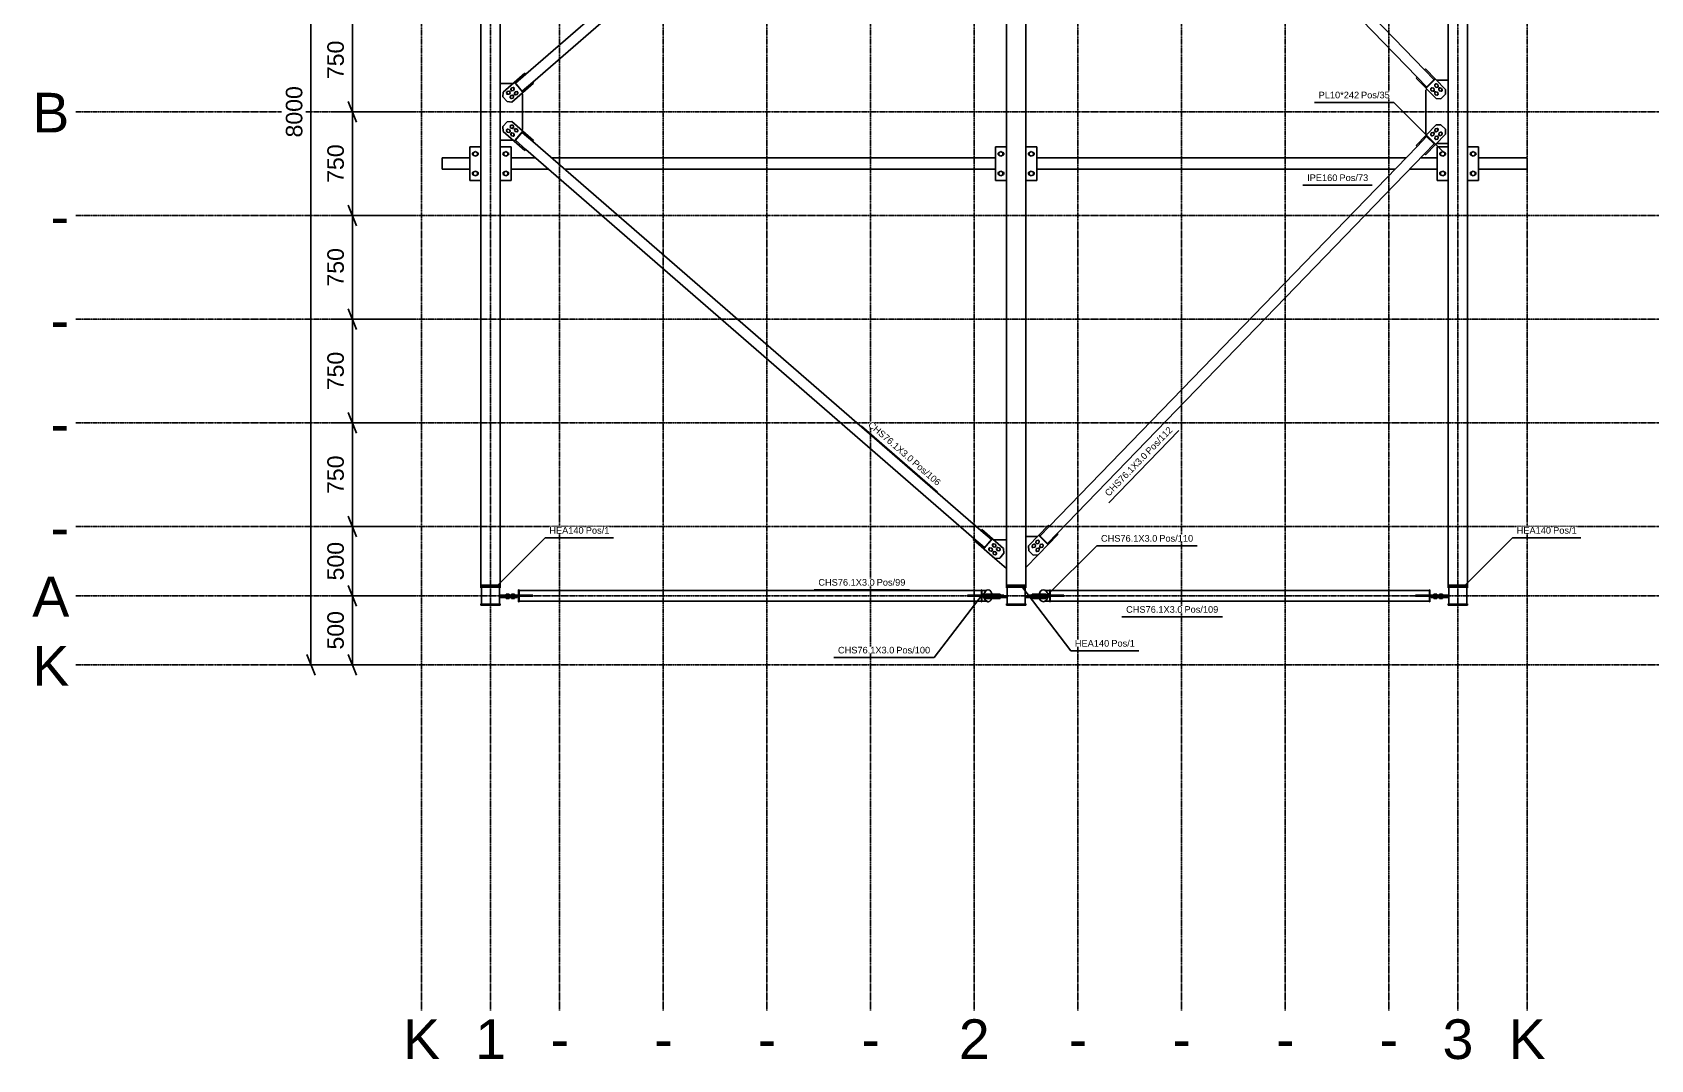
# Model space of a CAD drawing. Header units: millimetres. Extents: x -57554 to 16546, y 2142 to 98430.
# Drawn here: x -7251 to 4460, y 42781 to 50209 of the extents above; entities that cross this region are included whole.
import ezdxf

# ---------------------------------------------------------------- set-up
doc = ezdxf.new("R2010")
doc.units = ezdxf.units.MM
doc.linetypes.add('DXK_LINE_DOT3', pattern=[5.9187, 2.979, -0.9799, 0.9799, -0.9799])
doc.layers.add('S-Z2-A_TEXTUAL_ANNOTATION', color=7, linetype='Continuous')
doc.layers.add('S-Z23-A_DIMENSIONS', color=7, linetype='Continuous')
doc.styles.add('Arial', font='ARIAL.TTF', dxfattribs={"height": 0.2})

msp = doc.modelspace()

# ---------------------------------------------------------------- linework, layer by layer
at = {"color": 1, "linetype": 'DXK_LINE_DOT3'}
for p, q in [((-4435, 43135), (-4435, 56135)), ((-3935, 43135), (-3935, 56135)), ((-3435, 43135), (-3435, 56135)), ((-2685, 43135), (-2685, 56135)), ((-1935, 43135), (-1935, 56135)), ((-1185, 43135), (-1185, 56135)), ((-435, 43135), (-435, 56135)), ((315, 43135), (315, 56135)), ((1065, 43135), (1065, 56135)), ((1815, 43135), (1815, 56135)), ((2565, 43135), (2565, 56135)), ((3065, 43135), (3065, 56135)), ((3565, 43135), (3565, 56135)), ((-6935, 49635), (15065, 49635)), ((-6935, 48885), (15065, 48885)), ((-6935, 48135), (15065, 48135)), ((-6935, 47385), (15065, 47385)), ((-6935, 46635), (15065, 46635)), ((-6935, 46135), (15065, 46135)), ((-6935, 45635), (15065, 45635))]:
    msp.add_line(p, q, dxfattribs=at)
at = {"color": 2, "linetype": 'Continuous'}
for p, q in [((-4005, 46211), (-4005, 53058)), ((-3865, 46211), (-3865, 53058)), ((-202, 46211), (-202, 53058)), ((-62, 46211), (-62, 53058)), ((2995, 46211), (2995, 53058)), ((3135, 46211), (3135, 53058)), ((-3680, 49906), (-437, 52721)), ((-3630, 49849), (-387, 52663)), ((2769, 49886), (110, 52631)), ((2823, 49939), (164, 52684)), ((-3843, 49777), (-3686, 49914)), ((-3680, 49906), (-3755, 49841)), ((-3686, 49914), (-3680, 49906)), ((2762, 49879), (2769, 49886)), ((2769, 49886), (2838, 49814)), ((2823, 49939), (2830, 49946)), ((2893, 49867), (2823, 49939)), ((2830, 49946), (2975, 49796)), ((-3865, 49839), (-3771, 49839)), ((-3846, 49742), (-3843, 49777)), ((-3624, 49842), (-3781, 49705)), ((-3760, 49842), (-3758, 49844)), ((-3760, 49842), (-3705, 49778)), ((-3758, 49844), (-3703, 49780)), ((-3733, 49810), (-3731, 49812)), ((-3706, 49783), (-3630, 49849)), ((-3705, 49778), (-3703, 49780)), ((-3630, 49849), (-3624, 49842)), ((2907, 49730), (2762, 49879)), ((2833, 49791), (2841, 49798)), ((2833, 49478), (2833, 49791)), ((2896, 49870), (2835, 49811)), ((2837, 49809), (2835, 49811)), ((2898, 49868), (2837, 49809)), ((2868, 49838), (2866, 49841)), ((2898, 49868), (2896, 49870)), ((2909, 49864), (2995, 49864)), ((2975, 49796), (2974, 49761)), ((-3816, 49708), (-3846, 49742)), ((-3781, 49705), (-3816, 49708)), ((-3709, 49768), (-3703, 49760)), ((-3703, 49760), (-3703, 49509)), ((2942, 49729), (2907, 49730)), ((2974, 49761), (2942, 49729)), ((-3846, 49528), (-3816, 49562)), ((-3816, 49562), (-3781, 49564)), ((-3781, 49564), (-3624, 49428)), ((2762, 49390), (2907, 49540)), ((2907, 49540), (2942, 49540)), ((2942, 49540), (2974, 49509)), ((-3865, 49430), (-3771, 49430)), ((-3843, 49492), (-3846, 49528)), ((-3686, 49356), (-3843, 49492)), ((-3705, 49491), (-3760, 49428)), ((-3760, 49428), (-3758, 49426)), ((-3703, 49489), (-3758, 49426)), ((-3755, 49429), (-3680, 49363)), ((-3733, 49459), (-3731, 49457)), ((-3703, 49509), (-3709, 49502)), ((-3630, 49421), (-3706, 49486)), ((-3705, 49491), (-3703, 49489)), ((-3624, 49428), (-3630, 49421)), ((-3630, 49421), (-387, 46606)), ((2838, 49455), (2769, 49384)), ((2975, 49473), (2830, 49324)), ((2841, 49471), (2833, 49478)), ((2835, 49458), (2837, 49461)), ((2896, 49400), (2835, 49458)), ((2898, 49402), (2837, 49461)), ((2866, 49429), (2868, 49431)), ((2974, 49509), (2975, 49473)), ((-4286, 49301), (-4286, 49219)), ((-4286, 49301), (-4085, 49301)), ((-4085, 49139), (-4085, 49381)), ((-4085, 49381), (-4005, 49381)), ((-3865, 49381), (-3785, 49381)), ((-3785, 49381), (-3785, 49139)), ((-3785, 49301), (-3608, 49301)), ((-3680, 49363), (-3686, 49356)), ((-3680, 49363), (-437, 46549)), ((-3492, 49301), (-282, 49301)), ((-282, 49139), (-282, 49381)), ((-282, 49381), (-202, 49381)), ((-62, 49381), (18, 49381)), ((18, 49381), (18, 49139)), ((18, 49301), (2689, 49301)), ((110, 46639), (2769, 49384)), ((164, 46586), (2823, 49331)), ((2769, 49384), (2762, 49390)), ((2795, 49301), (2915, 49301)), ((2823, 49331), (2893, 49402)), ((2830, 49324), (2823, 49331)), ((2896, 49400), (2898, 49402)), ((2909, 49405), (2995, 49405)), ((2915, 49139), (2915, 49381)), ((2915, 49381), (2995, 49381)), ((3135, 49381), (3215, 49381)), ((3215, 49381), (3215, 49139)), ((3215, 49301), (3565, 49301)), ((3565, 49301), (3565, 49219)), ((-4286, 49219), (-4085, 49219)), ((-3785, 49219), (-3514, 49219)), ((-3397, 49219), (-282, 49219)), ((18, 49219), (2609, 49219)), ((2715, 49219), (2915, 49219)), ((3215, 49219), (3565, 49219)), ((-4085, 49139), (-4005, 49139)), ((-3865, 49139), (-3785, 49139)), ((-282, 49139), (-202, 49139)), ((-62, 49139), (18, 49139)), ((2915, 49139), (2995, 49139)), ((3135, 49139), (3215, 49139)), ((-387, 46606), (-381, 46614)), ((-381, 46614), (-223, 46477)), ((-42, 46496), (103, 46646)), ((110, 46639), (40, 46567)), ((103, 46646), (110, 46639)), ((-443, 46542), (-437, 46549)), ((-286, 46405), (-443, 46542)), ((-437, 46549), (-361, 46483)), ((-311, 46541), (-387, 46606)), ((-308, 46544), (-364, 46480)), ((-306, 46542), (-362, 46478)), ((-336, 46512), (-334, 46510)), ((-308, 46544), (-306, 46542)), ((-295, 46539), (-202, 46539)), ((-62, 46564), (24, 46564)), ((-41, 46461), (-42, 46496)), ((171, 46579), (27, 46430)), ((35, 46568), (37, 46570)), ((96, 46509), (35, 46568)), ((98, 46511), (37, 46570)), ((65, 46538), (68, 46541)), ((95, 46514), (164, 46586)), ((96, 46509), (98, 46511)), ((164, 46586), (171, 46579)), ((-364, 46480), (-362, 46478)), ((-250, 46408), (-286, 46405)), ((-286, 46405), (-202, 46333)), ((-221, 46442), (-250, 46408)), ((-223, 46477), (-221, 46442)), ((-62, 46339), (27, 46430)), ((-9, 46429), (-41, 46461)), ((27, 46430), (-9, 46429)), ((-3865, 46211), (-4005, 46211)), ((-4005, 46211), (-4005, 46201)), ((-4005, 46193), (-4005, 46201)), ((-4005, 46201), (-3865, 46201)), ((-4000, 46193), (-4005, 46193)), ((-4000, 46196), (-3870, 46196)), ((-4000, 46196), (-4000, 46073)), ((-3870, 46196), (-3870, 46073)), ((-3865, 46193), (-3870, 46193)), ((-3865, 46201), (-3865, 46211)), ((-3865, 46201), (-3865, 46193)), ((-3862, 46131), (-3862, 46139)), ((-3862, 46139), (-3629, 46139)), ((-3837, 46131), (-3837, 46139)), ((-3732, 46178), (-3732, 46139)), ((-3729, 46178), (-3732, 46178)), ((-3729, 46139), (-3729, 46178)), ((-3729, 46173), (-383, 46173)), ((-3629, 46131), (-3629, 46139)), ((-483, 46131), (-483, 46139)), ((-483, 46139), (-250, 46139)), ((-383, 46139), (-383, 46178)), ((-383, 46178), (-380, 46178)), ((-380, 46178), (-380, 46139)), ((-380, 46173), (-349, 46173)), ((-362, 46151), (-364, 46139)), ((-356, 46165), (-362, 46151)), ((-362, 46139), (-360, 46151)), ((-360, 46151), (-354, 46165)), ((-347, 46175), (-356, 46165)), ((-354, 46165), (-345, 46175)), ((-336, 46178), (-347, 46175)), ((-345, 46175), (-334, 46178)), ((-336, 46178), (-334, 46178)), ((-334, 46178), (-323, 46175)), ((-323, 46175), (-314, 46165)), ((-314, 46165), (-308, 46151)), ((-308, 46151), (-306, 46139)), ((-275, 46131), (-275, 46139)), ((-221, 46139), (-250, 46139)), ((-250, 46131), (-250, 46139)), ((-221, 46131), (-221, 46139)), ((-62, 46211), (-202, 46211)), ((-202, 46211), (-202, 46201)), ((-202, 46193), (-202, 46201)), ((-202, 46201), (-62, 46201)), ((-197, 46193), (-202, 46193)), ((-197, 46196), (-67, 46196)), ((-197, 46196), (-197, 46073)), ((-67, 46196), (-67, 46073)), ((-62, 46193), (-67, 46193)), ((-62, 46201), (-62, 46211)), ((-62, 46201), (-62, 46193)), ((-42, 46131), (-42, 46139)), ((-42, 46139), (-19, 46139)), ((-41, 46131), (-41, 46139)), ((-19, 46131), (-19, 46139)), ((-19, 46139), (214, 46139)), ((6, 46131), (6, 46139)), ((35, 46139), (37, 46151)), ((37, 46151), (43, 46165)), ((43, 46165), (53, 46175)), ((53, 46175), (65, 46178)), ((65, 46178), (77, 46175)), ((67, 46178), (65, 46178)), ((79, 46175), (67, 46178)), ((77, 46175), (87, 46165)), ((89, 46165), (79, 46175)), ((81, 46173), (111, 46173)), ((87, 46165), (94, 46151)), ((96, 46151), (89, 46165)), ((94, 46151), (96, 46139)), ((98, 46139), (96, 46151)), ((111, 46178), (111, 46139)), ((114, 46178), (111, 46178)), ((114, 46139), (114, 46178)), ((114, 46173), (2859, 46173)), ((214, 46131), (214, 46139)), ((2759, 46131), (2759, 46139)), ((2759, 46139), (2992, 46139)), ((2859, 46139), (2859, 46178)), ((2859, 46178), (2862, 46178)), ((2862, 46178), (2862, 46139)), ((2967, 46131), (2967, 46139)), ((2992, 46131), (2992, 46139)), ((3135, 46211), (2995, 46211)), ((2995, 46211), (2995, 46201)), ((2995, 46193), (2995, 46201)), ((2995, 46201), (3135, 46201)), ((3000, 46193), (2995, 46193)), ((3000, 46196), (3130, 46196)), ((3000, 46196), (3000, 46073)), ((3130, 46196), (3130, 46073)), ((3135, 46193), (3130, 46193)), ((3135, 46201), (3135, 46211)), ((3135, 46201), (3135, 46193)), ((-4005, 46068), (-4005, 46077)), ((-4005, 46077), (-4000, 46077)), ((-3865, 46068), (-4005, 46068)), ((-4000, 46073), (-3870, 46073)), ((-3742, 46131), (-3870, 46131)), ((-3870, 46123), (-3742, 46123)), ((-3870, 46077), (-3865, 46077)), ((-3865, 46077), (-3865, 46068)), ((-3742, 46123), (-3742, 46131)), ((-3742, 46131), (-3629, 46131)), ((-3732, 46131), (-3732, 46092)), ((-3732, 46092), (-3729, 46092)), ((-3729, 46131), (-3729, 46092)), ((-3729, 46097), (-383, 46097)), ((-370, 46131), (-483, 46131)), ((-383, 46131), (-383, 46092)), ((-380, 46092), (-383, 46092)), ((-380, 46131), (-380, 46092)), ((-380, 46097), (-349, 46097)), ((-370, 46123), (-370, 46131)), ((-370, 46131), (-197, 46131)), ((-197, 46123), (-370, 46123)), ((-363, 46123), (-362, 46118)), ((-362, 46118), (-356, 46104)), ((-360, 46118), (-361, 46123)), ((-354, 46104), (-360, 46118)), ((-356, 46104), (-347, 46095)), ((-345, 46095), (-354, 46104)), ((-347, 46095), (-336, 46092)), ((-334, 46092), (-345, 46095)), ((-336, 46092), (-334, 46092)), ((-323, 46095), (-334, 46092)), ((-314, 46104), (-323, 46095)), ((-308, 46118), (-314, 46104)), ((-307, 46123), (-308, 46118)), ((-202, 46068), (-202, 46077)), ((-202, 46077), (-197, 46077)), ((-62, 46068), (-202, 46068)), ((-197, 46073), (-67, 46073)), ((101, 46131), (-67, 46131)), ((-67, 46123), (101, 46123)), ((-67, 46077), (-62, 46077)), ((-62, 46077), (-62, 46068)), ((37, 46118), (36, 46123)), ((43, 46104), (37, 46118)), ((53, 46095), (43, 46104)), ((65, 46092), (53, 46095)), ((77, 46095), (65, 46092)), ((65, 46092), (67, 46092)), ((67, 46092), (79, 46095)), ((87, 46104), (77, 46095)), ((79, 46095), (89, 46104)), ((81, 46097), (111, 46097)), ((94, 46118), (87, 46104)), ((89, 46104), (96, 46118)), ((95, 46123), (94, 46118)), ((96, 46118), (97, 46123)), ((101, 46123), (101, 46131)), ((101, 46131), (214, 46131)), ((111, 46131), (111, 46092)), ((111, 46092), (114, 46092)), ((114, 46131), (114, 46092)), ((114, 46097), (2859, 46097)), ((2872, 46131), (2759, 46131)), ((2859, 46131), (2859, 46092)), ((2862, 46092), (2859, 46092)), ((2862, 46131), (2862, 46092)), ((2872, 46123), (2872, 46131)), ((2872, 46131), (3000, 46131)), ((3000, 46123), (2872, 46123)), ((2995, 46068), (2995, 46077)), ((2995, 46077), (3000, 46077)), ((3135, 46068), (2995, 46068)), ((3000, 46073), (3130, 46073)), ((3130, 46077), (3135, 46077)), ((3135, 46077), (3135, 46068))]:
    msp.add_line(p, q, dxfattribs=at)
at = {"color": 6, "linetype": 'Continuous'}
for p, q in [((-3819, 49770), (-3815, 49782)), ((-3819, 49768), (-3818, 49770)), ((-3810, 49761), (-3819, 49770)), ((-3815, 49782), (-3802, 49785)), ((-3802, 49784), (-3800, 49785)), ((-3802, 49785), (-3794, 49775)), ((-3800, 49785), (-3798, 49784)), ((-3798, 49784), (-3795, 49782)), ((-3794, 49775), (-3798, 49763)), ((-3795, 49782), (-3794, 49780)), ((-3794, 49780), (-3794, 49777)), ((-3794, 49777), (-3794, 49776)), ((-3789, 49797), (-3784, 49809)), ((-3780, 49787), (-3789, 49797)), ((-3789, 49795), (-3788, 49796)), ((-3788, 49792), (-3789, 49795)), ((-3787, 49790), (-3788, 49792)), ((-3785, 49788), (-3787, 49790)), ((-3782, 49787), (-3785, 49788)), ((-3784, 49809), (-3772, 49811)), ((-3781, 49787), (-3782, 49787)), ((-3768, 49789), (-3780, 49787)), ((-3772, 49811), (-3770, 49811)), ((-3772, 49811), (-3764, 49801)), ((-3770, 49811), (-3767, 49810)), ((-3764, 49801), (-3768, 49789)), ((-3767, 49810), (-3765, 49809)), ((-3765, 49809), (-3764, 49806)), ((-3764, 49806), (-3763, 49803)), ((-3763, 49803), (-3764, 49802)), ((-3762, 49766), (-3758, 49778)), ((-3758, 49778), (-3746, 49781)), ((-3746, 49781), (-3737, 49771)), ((-3745, 49780), (-3744, 49781)), ((-3744, 49781), (-3741, 49780)), ((-3737, 49771), (-3742, 49759)), ((-3741, 49780), (-3739, 49778)), ((-3739, 49778), (-3738, 49776)), ((-3738, 49776), (-3737, 49773)), ((-3737, 49773), (-3738, 49772)), ((2869, 49799), (2878, 49808)), ((2869, 49801), (2870, 49804)), ((2869, 49800), (2869, 49801)), ((2872, 49787), (2869, 49799)), ((2870, 49804), (2871, 49806)), ((2871, 49806), (2874, 49808)), ((2884, 49784), (2872, 49787)), ((2874, 49808), (2876, 49808)), ((2876, 49808), (2878, 49808)), ((2878, 49808), (2890, 49805)), ((2894, 49792), (2884, 49784)), ((2886, 49783), (2885, 49784)), ((2889, 49784), (2886, 49783)), ((2891, 49785), (2889, 49784)), ((2890, 49805), (2894, 49792)), ((2893, 49788), (2891, 49785)), ((2893, 49792), (2894, 49790)), ((2894, 49790), (2893, 49788)), ((2897, 49771), (2906, 49779)), ((2897, 49775), (2899, 49778)), ((2897, 49773), (2897, 49775)), ((2897, 49771), (2897, 49773)), ((2900, 49758), (2897, 49771)), ((2898, 49827), (2907, 49836)), ((2898, 49832), (2900, 49834)), ((2898, 49829), (2898, 49832)), ((2898, 49827), (2898, 49829)), ((2901, 49815), (2898, 49827)), ((2899, 49778), (2901, 49779)), ((2900, 49834), (2902, 49836)), ((2913, 49811), (2901, 49815)), ((2901, 49779), (2904, 49779)), ((2902, 49836), (2905, 49836)), ((2904, 49779), (2906, 49779)), ((2905, 49836), (2907, 49836)), ((2906, 49779), (2918, 49776)), ((2907, 49836), (2919, 49832)), ((2922, 49820), (2913, 49811)), ((2915, 49811), (2913, 49812)), ((2918, 49812), (2915, 49811)), ((2920, 49813), (2918, 49812)), ((2918, 49776), (2921, 49764)), ((2919, 49832), (2922, 49820)), ((2922, 49815), (2920, 49813)), ((2922, 49820), (2922, 49818)), ((2922, 49818), (2922, 49815)), ((2926, 49798), (2935, 49807)), ((2926, 49803), (2928, 49805)), ((2926, 49800), (2926, 49803)), ((2926, 49799), (2926, 49800)), ((2929, 49786), (2926, 49798)), ((2928, 49805), (2930, 49807)), ((2941, 49783), (2929, 49786)), ((2930, 49807), (2933, 49807)), ((2933, 49807), (2934, 49807)), ((2935, 49807), (2947, 49804)), ((2950, 49791), (2941, 49783)), ((2943, 49783), (2941, 49783)), ((2946, 49783), (2943, 49783)), ((2948, 49785), (2946, 49783)), ((2947, 49804), (2950, 49791)), ((2950, 49787), (2948, 49785)), ((2950, 49791), (2950, 49789)), ((2950, 49789), (2950, 49787)), ((-3819, 49766), (-3819, 49768)), ((-3817, 49763), (-3819, 49766)), ((-3815, 49762), (-3817, 49763)), ((-3812, 49761), (-3815, 49762)), ((-3811, 49761), (-3812, 49761)), ((-3798, 49763), (-3810, 49761)), ((-3793, 49740), (-3788, 49752)), ((-3793, 49738), (-3792, 49740)), ((-3784, 49731), (-3793, 49740)), ((-3792, 49735), (-3793, 49738)), ((-3791, 49733), (-3792, 49735)), ((-3789, 49731), (-3791, 49733)), ((-3786, 49731), (-3789, 49731)), ((-3788, 49752), (-3776, 49755)), ((-3785, 49731), (-3786, 49731)), ((-3772, 49733), (-3784, 49731)), ((-3776, 49755), (-3768, 49745)), ((-3776, 49754), (-3774, 49754)), ((-3774, 49754), (-3771, 49754)), ((-3768, 49745), (-3772, 49733)), ((-3771, 49754), (-3769, 49752)), ((-3769, 49752), (-3768, 49750)), ((-3768, 49750), (-3767, 49747)), ((-3767, 49747), (-3768, 49745)), ((-3763, 49764), (-3762, 49766)), ((-3762, 49762), (-3763, 49764)), ((-3754, 49757), (-3762, 49766)), ((-3761, 49759), (-3762, 49762)), ((-3759, 49758), (-3761, 49759)), ((-3756, 49757), (-3759, 49758)), ((-3754, 49757), (-3756, 49757)), ((-3742, 49759), (-3754, 49757)), ((2912, 49755), (2900, 49758)), ((2921, 49764), (2912, 49755)), ((2914, 49755), (2913, 49755)), ((2917, 49755), (2914, 49755)), ((2919, 49757), (2917, 49755)), ((2921, 49759), (2919, 49757)), ((2921, 49763), (2921, 49762)), ((2921, 49762), (2921, 49759)), ((-3793, 49529), (-3784, 49539)), ((-3792, 49534), (-3791, 49536)), ((-3791, 49536), (-3789, 49538)), ((-3789, 49538), (-3786, 49539)), ((-3786, 49539), (-3785, 49539)), ((-3784, 49539), (-3772, 49537)), ((-3772, 49537), (-3768, 49525)), ((-3819, 49499), (-3810, 49509)), ((-3819, 49504), (-3817, 49506)), ((-3819, 49501), (-3819, 49504)), ((-3818, 49500), (-3819, 49501)), ((-3815, 49487), (-3819, 49499)), ((-3817, 49506), (-3815, 49508)), ((-3815, 49508), (-3812, 49509)), ((-3802, 49485), (-3815, 49487)), ((-3812, 49509), (-3811, 49508)), ((-3810, 49509), (-3798, 49506)), ((-3794, 49494), (-3802, 49485)), ((-3800, 49485), (-3802, 49485)), ((-3798, 49486), (-3800, 49485)), ((-3798, 49506), (-3794, 49494)), ((-3795, 49487), (-3798, 49486)), ((-3794, 49490), (-3795, 49487)), ((-3794, 49494), (-3794, 49492)), ((-3794, 49492), (-3794, 49490)), ((-3793, 49531), (-3792, 49534)), ((-3792, 49530), (-3793, 49531)), ((-3788, 49517), (-3793, 49529)), ((-3789, 49473), (-3780, 49483)), ((-3789, 49475), (-3788, 49478)), ((-3788, 49473), (-3789, 49475)), ((-3784, 49461), (-3789, 49473)), ((-3776, 49515), (-3788, 49517)), ((-3788, 49478), (-3787, 49480)), ((-3787, 49480), (-3785, 49482)), ((-3785, 49482), (-3782, 49482)), ((-3772, 49459), (-3784, 49461)), ((-3782, 49482), (-3781, 49482)), ((-3780, 49483), (-3768, 49480)), ((-3768, 49525), (-3776, 49515)), ((-3774, 49515), (-3776, 49515)), ((-3771, 49516), (-3774, 49515)), ((-3764, 49468), (-3772, 49459)), ((-3770, 49459), (-3772, 49459)), ((-3769, 49517), (-3771, 49516)), ((-3767, 49459), (-3770, 49459)), ((-3768, 49520), (-3769, 49517)), ((-3768, 49524), (-3767, 49523)), ((-3767, 49523), (-3768, 49520)), ((-3768, 49480), (-3764, 49468)), ((-3765, 49461), (-3767, 49459)), ((-3764, 49463), (-3765, 49461)), ((-3764, 49468), (-3763, 49466)), ((-3763, 49466), (-3764, 49463)), ((-3763, 49505), (-3762, 49508)), ((-3762, 49504), (-3763, 49505)), ((-3762, 49503), (-3754, 49513)), ((-3762, 49508), (-3761, 49510)), ((-3758, 49491), (-3762, 49503)), ((-3761, 49510), (-3759, 49512)), ((-3759, 49512), (-3756, 49513)), ((-3746, 49489), (-3758, 49491)), ((-3756, 49513), (-3754, 49512)), ((-3754, 49513), (-3742, 49510)), ((-3737, 49498), (-3746, 49489)), ((-3744, 49489), (-3745, 49489)), ((-3741, 49490), (-3744, 49489)), ((-3742, 49510), (-3737, 49498)), ((-3739, 49491), (-3741, 49490)), ((-3738, 49494), (-3739, 49491)), ((-3738, 49498), (-3737, 49496)), ((-3737, 49496), (-3738, 49494)), ((2869, 49470), (2872, 49483)), ((2869, 49468), (2869, 49470)), ((2878, 49461), (2869, 49470)), ((2870, 49466), (2869, 49468)), ((2871, 49463), (2870, 49466)), ((2874, 49462), (2871, 49463)), ((2872, 49483), (2884, 49486)), ((2876, 49461), (2874, 49462)), ((2878, 49462), (2876, 49461)), ((2890, 49465), (2878, 49461)), ((2884, 49486), (2894, 49477)), ((2885, 49486), (2886, 49486)), ((2886, 49486), (2889, 49486)), ((2889, 49486), (2891, 49484)), ((2894, 49477), (2890, 49465)), ((2891, 49484), (2893, 49482)), ((2893, 49482), (2894, 49479)), ((2894, 49479), (2893, 49478)), ((2897, 49499), (2900, 49511)), ((2897, 49497), (2897, 49499)), ((2906, 49490), (2897, 49499)), ((2897, 49494), (2897, 49497)), ((2899, 49492), (2897, 49494)), ((2898, 49442), (2901, 49455)), ((2898, 49440), (2898, 49442)), ((2907, 49434), (2898, 49442)), ((2898, 49438), (2898, 49440)), ((2900, 49436), (2898, 49438)), ((2901, 49491), (2899, 49492)), ((2900, 49511), (2912, 49515)), ((2902, 49434), (2900, 49436)), ((2904, 49490), (2901, 49491)), ((2901, 49455), (2913, 49458)), ((2905, 49434), (2902, 49434)), ((2906, 49490), (2904, 49490)), ((2907, 49434), (2905, 49434)), ((2918, 49494), (2906, 49490)), ((2919, 49437), (2907, 49434)), ((2912, 49515), (2921, 49506)), ((2913, 49515), (2914, 49515)), ((2913, 49458), (2915, 49458)), ((2913, 49458), (2922, 49449)), ((2914, 49515), (2917, 49514)), ((2915, 49458), (2918, 49458)), ((2917, 49514), (2919, 49513)), ((2921, 49506), (2918, 49494)), ((2918, 49458), (2920, 49456)), ((2919, 49513), (2921, 49511)), ((2922, 49449), (2919, 49437)), ((2920, 49456), (2922, 49454)), ((2921, 49511), (2921, 49508)), ((2921, 49508), (2921, 49506)), ((2922, 49454), (2922, 49451)), ((2922, 49451), (2922, 49450)), ((2926, 49471), (2929, 49483)), ((2926, 49469), (2926, 49471)), ((2935, 49462), (2926, 49471)), ((2926, 49466), (2926, 49469)), ((2928, 49464), (2926, 49466)), ((2930, 49463), (2928, 49464)), ((2929, 49483), (2941, 49487)), ((2933, 49462), (2930, 49463)), ((2934, 49463), (2933, 49462)), ((2947, 49466), (2935, 49462)), ((2941, 49487), (2943, 49487)), ((2941, 49487), (2950, 49478)), ((2943, 49487), (2946, 49487)), ((2946, 49487), (2948, 49485)), ((2950, 49478), (2947, 49466)), ((2948, 49485), (2950, 49483)), ((2950, 49483), (2950, 49480)), ((2950, 49480), (2950, 49478)), ((-4066, 49331), (-4065, 49335)), ((-4065, 49327), (-4066, 49331)), ((-4065, 49335), (-4063, 49339)), ((-4063, 49323), (-4065, 49327)), ((-4063, 49339), (-4059, 49341)), ((-4059, 49321), (-4063, 49323)), ((-4060, 49339), (-4045, 49348)), ((-4060, 49322), (-4060, 49339)), ((-4045, 49313), (-4060, 49322)), ((-4059, 49341), (-4056, 49341)), ((-4056, 49320), (-4059, 49321)), ((-4045, 49348), (-4030, 49339)), ((-4030, 49322), (-4045, 49313)), ((-4033, 49341), (-4031, 49341)), ((-4031, 49321), (-4033, 49320)), ((-4031, 49341), (-4027, 49339)), ((-4027, 49323), (-4031, 49321)), ((-4030, 49339), (-4030, 49322)), ((-4027, 49339), (-4025, 49335)), ((-4025, 49327), (-4027, 49323)), ((-4025, 49335), (-4024, 49331)), ((-4024, 49331), (-4025, 49327)), ((-3846, 49331), (-3845, 49335)), ((-3845, 49327), (-3846, 49331)), ((-3845, 49335), (-3843, 49339)), ((-3843, 49323), (-3845, 49327)), ((-3843, 49339), (-3839, 49341)), ((-3839, 49321), (-3843, 49323)), ((-3840, 49339), (-3825, 49348)), ((-3840, 49322), (-3840, 49339)), ((-3825, 49313), (-3840, 49322)), ((-3839, 49341), (-3836, 49341)), ((-3836, 49320), (-3839, 49321)), ((-3825, 49348), (-3810, 49339)), ((-3810, 49322), (-3825, 49313)), ((-3813, 49341), (-3811, 49341)), ((-3811, 49321), (-3813, 49320)), ((-3811, 49341), (-3807, 49339)), ((-3807, 49323), (-3811, 49321)), ((-3810, 49339), (-3810, 49322)), ((-3807, 49339), (-3805, 49335)), ((-3805, 49327), (-3807, 49323)), ((-3805, 49335), (-3804, 49331)), ((-3804, 49331), (-3805, 49327)), ((-263, 49331), (-262, 49335)), ((-262, 49327), (-263, 49331)), ((-262, 49335), (-260, 49339)), ((-260, 49323), (-262, 49327)), ((-260, 49339), (-256, 49341)), ((-256, 49321), (-260, 49323)), ((-257, 49339), (-242, 49348)), ((-257, 49322), (-257, 49339)), ((-242, 49313), (-257, 49322)), ((-256, 49341), (-253, 49341)), ((-253, 49320), (-256, 49321)), ((-242, 49348), (-227, 49339)), ((-227, 49322), (-242, 49313)), ((-230, 49341), (-228, 49341)), ((-228, 49321), (-230, 49320)), ((-228, 49341), (-224, 49339)), ((-224, 49323), (-228, 49321)), ((-227, 49339), (-227, 49322)), ((-224, 49339), (-222, 49335)), ((-222, 49327), (-224, 49323)), ((-222, 49335), (-221, 49331)), ((-221, 49331), (-222, 49327)), ((-43, 49331), (-42, 49335)), ((-42, 49327), (-43, 49331)), ((-42, 49335), (-40, 49339)), ((-40, 49323), (-42, 49327)), ((-40, 49339), (-36, 49341)), ((-36, 49321), (-40, 49323)), ((-37, 49339), (-22, 49348)), ((-37, 49322), (-37, 49339)), ((-22, 49313), (-37, 49322)), ((-36, 49341), (-33, 49341)), ((-33, 49320), (-36, 49321)), ((-22, 49348), (-7, 49339)), ((-7, 49322), (-22, 49313)), ((-10, 49341), (-8, 49341)), ((-8, 49321), (-10, 49320)), ((-8, 49341), (-4, 49339)), ((-4, 49323), (-8, 49321)), ((-7, 49339), (-7, 49322)), ((-4, 49339), (-2, 49335)), ((-2, 49327), (-4, 49323)), ((-2, 49335), (-1, 49331)), ((-1, 49331), (-2, 49327)), ((2934, 49331), (2935, 49335)), ((2935, 49327), (2934, 49331)), ((2935, 49335), (2937, 49339)), ((2937, 49323), (2935, 49327)), ((2937, 49339), (2941, 49341)), ((2941, 49321), (2937, 49323)), ((2940, 49339), (2955, 49348)), ((2940, 49322), (2940, 49339)), ((2955, 49313), (2940, 49322)), ((2941, 49341), (2944, 49341)), ((2944, 49320), (2941, 49321)), ((2955, 49348), (2970, 49339)), ((2970, 49322), (2955, 49313)), ((2967, 49341), (2969, 49341)), ((2969, 49321), (2967, 49320)), ((2969, 49341), (2973, 49339)), ((2973, 49323), (2969, 49321)), ((2970, 49339), (2970, 49322)), ((2973, 49339), (2975, 49335)), ((2975, 49327), (2973, 49323)), ((2975, 49335), (2976, 49331)), ((2976, 49331), (2975, 49327)), ((3154, 49331), (3155, 49335)), ((3155, 49327), (3154, 49331)), ((3155, 49335), (3157, 49339)), ((3157, 49323), (3155, 49327)), ((3157, 49339), (3161, 49341)), ((3161, 49321), (3157, 49323)), ((3160, 49339), (3175, 49348)), ((3160, 49322), (3160, 49339)), ((3175, 49313), (3160, 49322)), ((3161, 49341), (3164, 49341)), ((3164, 49320), (3161, 49321)), ((3175, 49348), (3190, 49339)), ((3190, 49322), (3175, 49313)), ((3187, 49341), (3189, 49341)), ((3189, 49321), (3187, 49320)), ((3189, 49341), (3193, 49339)), ((3193, 49323), (3189, 49321)), ((3190, 49339), (3190, 49322)), ((3193, 49339), (3195, 49335)), ((3195, 49327), (3193, 49323)), ((3195, 49335), (3196, 49331)), ((3196, 49331), (3195, 49327)), ((-4066, 49189), (-4065, 49193)), ((-4065, 49185), (-4066, 49189)), ((-4065, 49193), (-4063, 49197)), ((-4063, 49181), (-4065, 49185)), ((-4063, 49197), (-4059, 49199)), ((-4060, 49197), (-4045, 49206)), ((-4060, 49180), (-4060, 49197)), ((-4059, 49199), (-4056, 49199)), ((-4045, 49206), (-4030, 49197)), ((-4033, 49199), (-4031, 49199)), ((-4031, 49199), (-4027, 49197)), ((-4030, 49197), (-4030, 49180)), ((-4027, 49197), (-4025, 49193)), ((-4025, 49185), (-4027, 49181)), ((-4025, 49193), (-4024, 49189)), ((-4024, 49189), (-4025, 49185)), ((-3846, 49189), (-3845, 49193)), ((-3845, 49185), (-3846, 49189)), ((-3845, 49193), (-3843, 49197)), ((-3843, 49181), (-3845, 49185)), ((-3843, 49197), (-3839, 49199)), ((-3840, 49197), (-3825, 49206)), ((-3840, 49180), (-3840, 49197)), ((-3839, 49199), (-3836, 49199)), ((-3825, 49206), (-3810, 49197)), ((-3813, 49199), (-3811, 49199)), ((-3811, 49199), (-3807, 49197)), ((-3810, 49197), (-3810, 49180)), ((-3807, 49197), (-3805, 49193)), ((-3805, 49185), (-3807, 49181)), ((-3805, 49193), (-3804, 49189)), ((-3804, 49189), (-3805, 49185)), ((-263, 49189), (-262, 49193)), ((-262, 49185), (-263, 49189)), ((-262, 49193), (-260, 49197)), ((-260, 49181), (-262, 49185)), ((-260, 49197), (-256, 49199)), ((-257, 49197), (-242, 49206)), ((-257, 49180), (-257, 49197)), ((-256, 49199), (-253, 49199)), ((-242, 49206), (-227, 49197)), ((-230, 49199), (-228, 49199)), ((-228, 49199), (-224, 49197)), ((-227, 49197), (-227, 49180)), ((-224, 49197), (-222, 49193)), ((-222, 49185), (-224, 49181)), ((-222, 49193), (-221, 49189)), ((-221, 49189), (-222, 49185)), ((-43, 49189), (-42, 49193)), ((-42, 49185), (-43, 49189)), ((-42, 49193), (-40, 49197)), ((-40, 49181), (-42, 49185)), ((-40, 49197), (-36, 49199)), ((-37, 49197), (-22, 49206)), ((-37, 49180), (-37, 49197)), ((-36, 49199), (-33, 49199)), ((-22, 49206), (-7, 49197)), ((-10, 49199), (-8, 49199)), ((-8, 49199), (-4, 49197)), ((-7, 49197), (-7, 49180)), ((-4, 49197), (-2, 49193)), ((-2, 49185), (-4, 49181)), ((-2, 49193), (-1, 49189)), ((-1, 49189), (-2, 49185)), ((2934, 49189), (2935, 49193)), ((2935, 49185), (2934, 49189)), ((2935, 49193), (2937, 49197)), ((2937, 49181), (2935, 49185)), ((2937, 49197), (2941, 49199)), ((2940, 49197), (2955, 49206)), ((2940, 49180), (2940, 49197)), ((2941, 49199), (2944, 49199)), ((2955, 49206), (2970, 49197)), ((2967, 49199), (2969, 49199)), ((2969, 49199), (2973, 49197)), ((2970, 49197), (2970, 49180)), ((2973, 49197), (2975, 49193)), ((2975, 49185), (2973, 49181)), ((2975, 49193), (2976, 49189)), ((2976, 49189), (2975, 49185)), ((3154, 49189), (3155, 49193)), ((3155, 49185), (3154, 49189)), ((3155, 49193), (3157, 49197)), ((3157, 49181), (3155, 49185)), ((3157, 49197), (3161, 49199)), ((3160, 49197), (3175, 49206)), ((3160, 49180), (3160, 49197)), ((3161, 49199), (3164, 49199)), ((3175, 49206), (3190, 49197)), ((3187, 49199), (3189, 49199)), ((3189, 49199), (3193, 49197)), ((3190, 49197), (3190, 49180)), ((3193, 49197), (3195, 49193)), ((3195, 49185), (3193, 49181)), ((3195, 49193), (3196, 49189)), ((3196, 49189), (3195, 49185)), ((-4059, 49179), (-4063, 49181)), ((-4045, 49171), (-4060, 49180)), ((-4056, 49178), (-4059, 49179)), ((-4030, 49180), (-4045, 49171)), ((-4031, 49179), (-4033, 49178)), ((-4027, 49181), (-4031, 49179)), ((-3839, 49179), (-3843, 49181)), ((-3825, 49171), (-3840, 49180)), ((-3836, 49178), (-3839, 49179)), ((-3810, 49180), (-3825, 49171)), ((-3811, 49179), (-3813, 49178)), ((-3807, 49181), (-3811, 49179)), ((-256, 49179), (-260, 49181)), ((-242, 49171), (-257, 49180)), ((-253, 49178), (-256, 49179)), ((-227, 49180), (-242, 49171)), ((-228, 49179), (-230, 49178)), ((-224, 49181), (-228, 49179)), ((-36, 49179), (-40, 49181)), ((-22, 49171), (-37, 49180)), ((-33, 49178), (-36, 49179)), ((-7, 49180), (-22, 49171)), ((-8, 49179), (-10, 49178)), ((-4, 49181), (-8, 49179)), ((2941, 49179), (2937, 49181)), ((2955, 49171), (2940, 49180)), ((2944, 49178), (2941, 49179)), ((2970, 49180), (2955, 49171)), ((2969, 49179), (2967, 49178)), ((2973, 49181), (2969, 49179)), ((3161, 49179), (3157, 49181)), ((3175, 49171), (3160, 49180)), ((3164, 49178), (3161, 49179)), ((3190, 49180), (3175, 49171)), ((3189, 49179), (3187, 49178)), ((3193, 49181), (3189, 49179)), ((-303, 46501), (-295, 46511)), ((-303, 46506), (-302, 46509)), ((-303, 46503), (-303, 46506)), ((-303, 46502), (-303, 46503)), ((-299, 46489), (-303, 46501)), ((-302, 46509), (-299, 46510)), ((-299, 46510), (-297, 46511)), ((-297, 46511), (-295, 46511)), ((-295, 46511), (-282, 46509)), ((-278, 46497), (-286, 46487)), ((-282, 46509), (-278, 46497)), ((-278, 46492), (-280, 46490)), ((-278, 46496), (-278, 46495)), ((-278, 46495), (-278, 46492)), ((-17, 46491), (-14, 46504)), ((-17, 46489), (-16, 46491)), ((-8, 46483), (-17, 46491)), ((-14, 46504), (-1, 46507)), ((-1, 46507), (1, 46507)), ((-1, 46507), (8, 46498)), ((1, 46507), (3, 46507)), ((3, 46507), (6, 46505)), ((8, 46498), (5, 46486)), ((6, 46505), (7, 46503)), ((7, 46503), (8, 46500)), ((8, 46500), (7, 46499)), ((11, 46520), (14, 46532)), ((11, 46518), (11, 46520)), ((20, 46511), (11, 46520)), ((12, 46515), (11, 46518)), ((13, 46513), (12, 46515)), ((15, 46512), (13, 46513)), ((14, 46532), (26, 46536)), ((18, 46511), (15, 46512)), ((20, 46512), (18, 46511)), ((32, 46515), (20, 46511)), ((26, 46536), (35, 46527)), ((27, 46536), (28, 46536)), ((28, 46536), (31, 46536)), ((31, 46536), (33, 46534)), ((35, 46527), (32, 46515)), ((33, 46534), (35, 46532)), ((35, 46532), (35, 46529)), ((35, 46529), (35, 46527)), ((40, 46492), (43, 46505)), ((40, 46490), (40, 46492)), ((49, 46484), (40, 46492)), ((40, 46488), (40, 46490)), ((43, 46505), (55, 46508)), ((55, 46508), (57, 46508)), ((55, 46508), (64, 46499)), ((57, 46508), (60, 46508)), ((60, 46508), (62, 46506)), ((64, 46499), (61, 46487)), ((62, 46506), (64, 46504)), ((64, 46504), (64, 46501)), ((64, 46501), (64, 46500)), ((-329, 46471), (-321, 46481)), ((-329, 46476), (-328, 46478)), ((-329, 46473), (-329, 46476)), ((-329, 46472), (-329, 46473)), ((-325, 46459), (-329, 46471)), ((-328, 46478), (-326, 46480)), ((-326, 46480), (-323, 46481)), ((-313, 46457), (-325, 46459)), ((-323, 46481), (-321, 46480)), ((-321, 46481), (-308, 46478)), ((-304, 46466), (-313, 46457)), ((-311, 46457), (-312, 46457)), ((-308, 46458), (-311, 46457)), ((-308, 46478), (-304, 46466)), ((-306, 46459), (-308, 46458)), ((-305, 46462), (-306, 46459)), ((-305, 46466), (-304, 46464)), ((-304, 46464), (-305, 46462)), ((-286, 46487), (-299, 46489)), ((-299, 46445), (-291, 46455)), ((-299, 46450), (-298, 46452)), ((-299, 46447), (-299, 46450)), ((-299, 46445), (-299, 46447)), ((-295, 46433), (-299, 46445)), ((-298, 46452), (-295, 46454)), ((-295, 46454), (-293, 46454)), ((-282, 46431), (-295, 46433)), ((-293, 46454), (-291, 46454)), ((-291, 46455), (-278, 46452)), ((-284, 46487), (-286, 46487)), ((-282, 46488), (-284, 46487)), ((-280, 46490), (-282, 46488)), ((-274, 46440), (-282, 46431)), ((-280, 46431), (-282, 46431)), ((-278, 46431), (-280, 46431)), ((-278, 46452), (-274, 46440)), ((-276, 46433), (-278, 46431)), ((-274, 46435), (-276, 46433)), ((-274, 46440), (-274, 46438)), ((-274, 46438), (-274, 46435)), ((-273, 46475), (-265, 46485)), ((-273, 46480), (-271, 46482)), ((-273, 46477), (-273, 46480)), ((-273, 46476), (-273, 46477)), ((-269, 46463), (-273, 46475)), ((-271, 46482), (-269, 46484)), ((-269, 46484), (-267, 46485)), ((-256, 46461), (-269, 46463)), ((-267, 46485), (-265, 46484)), ((-265, 46485), (-252, 46482)), ((-248, 46470), (-256, 46461)), ((-254, 46461), (-256, 46461)), ((-252, 46462), (-254, 46461)), ((-252, 46482), (-248, 46470)), ((-249, 46463), (-252, 46462)), ((-248, 46466), (-249, 46463)), ((-248, 46470), (-248, 46468)), ((-248, 46468), (-248, 46466)), ((-16, 46487), (-17, 46489)), ((-15, 46485), (-16, 46487)), ((-12, 46483), (-15, 46485)), ((-10, 46483), (-12, 46483)), ((-8, 46483), (-10, 46483)), ((5, 46486), (-8, 46483)), ((12, 46464), (15, 46476)), ((21, 46455), (12, 46464)), ((12, 46462), (12, 46463)), ((13, 46459), (12, 46462)), ((14, 46457), (13, 46459)), ((16, 46455), (14, 46457)), ((15, 46476), (27, 46479)), ((19, 46455), (16, 46455)), ((21, 46455), (19, 46455)), ((33, 46458), (21, 46455)), ((27, 46479), (36, 46471)), ((28, 46479), (29, 46479)), ((29, 46479), (32, 46479)), ((32, 46479), (34, 46478)), ((36, 46471), (33, 46458)), ((34, 46478), (36, 46475)), ((36, 46475), (36, 46473)), ((36, 46473), (36, 46471)), ((42, 46485), (40, 46488)), ((44, 46484), (42, 46485)), ((47, 46483), (44, 46484)), ((49, 46484), (47, 46483)), ((61, 46487), (49, 46484)), ((-3823, 46139), (-3823, 46147)), ((-3823, 46147), (-3801, 46147)), ((-3812, 46139), (-3812, 46147)), ((-3801, 46139), (-3801, 46147)), ((-3783, 46139), (-3783, 46147)), ((-3783, 46147), (-3761, 46147)), ((-3772, 46139), (-3772, 46147)), ((-3761, 46139), (-3761, 46147)), ((-351, 46139), (-351, 46147)), ((-329, 46147), (-351, 46147)), ((-340, 46139), (-340, 46147)), ((-329, 46139), (-329, 46147)), ((-329, 46139), (-329, 46147)), ((-304, 46147), (-329, 46147)), ((-325, 46139), (-325, 46147)), ((-313, 46139), (-313, 46147)), ((-311, 46139), (-311, 46147)), ((-289, 46147), (-311, 46147)), ((-304, 46139), (-304, 46147)), ((-274, 46147), (-303, 46147)), ((-303, 46139), (-303, 46147)), ((-300, 46139), (-300, 46147)), ((-299, 46139), (-299, 46147)), ((-295, 46139), (-295, 46147)), ((-289, 46139), (-289, 46147)), ((-283, 46139), (-283, 46147)), ((-274, 46139), (-274, 46147)), ((-273, 46139), (-273, 46147)), ((-248, 46147), (-273, 46147)), ((-269, 46139), (-269, 46147)), ((-256, 46139), (-256, 46147)), ((-248, 46139), (-248, 46147)), ((-17, 46139), (-17, 46147)), ((-17, 46147), (8, 46147)), ((-8, 46139), (-8, 46147)), ((5, 46139), (5, 46147)), ((8, 46139), (8, 46147)), ((36, 46147), (11, 46147)), ((11, 46139), (11, 46147)), ((12, 46139), (12, 46147)), ((20, 46139), (20, 46147)), ((20, 46147), (42, 46147)), ((21, 46139), (21, 46147)), ((31, 46139), (31, 46147)), ((33, 46139), (33, 46147)), ((36, 46139), (36, 46147)), ((40, 46139), (40, 46147)), ((40, 46147), (64, 46147)), ((42, 46139), (42, 46147)), ((49, 46139), (49, 46147)), ((60, 46139), (60, 46147)), ((60, 46147), (82, 46147)), ((61, 46139), (61, 46147)), ((64, 46139), (64, 46147)), ((71, 46139), (71, 46147)), ((82, 46139), (82, 46147)), ((2891, 46139), (2891, 46147)), ((2913, 46147), (2891, 46147)), ((2902, 46139), (2902, 46147)), ((2913, 46139), (2913, 46147)), ((2931, 46139), (2931, 46147)), ((2953, 46147), (2931, 46147)), ((2942, 46139), (2942, 46147)), ((2953, 46139), (2953, 46147)), ((-3823, 46115), (-3823, 46123)), ((-3823, 46115), (-3801, 46115)), ((-3812, 46115), (-3812, 46123)), ((-3801, 46115), (-3801, 46123)), ((-3783, 46115), (-3783, 46123)), ((-3783, 46115), (-3761, 46115)), ((-3772, 46115), (-3772, 46123)), ((-3761, 46115), (-3761, 46123)), ((-351, 46115), (-351, 46123)), ((-329, 46115), (-351, 46115)), ((-340, 46115), (-340, 46123)), ((-329, 46115), (-329, 46123)), ((-329, 46115), (-329, 46123)), ((-304, 46115), (-329, 46115)), ((-325, 46115), (-325, 46123)), ((-313, 46115), (-313, 46123)), ((-311, 46115), (-311, 46123)), ((-289, 46115), (-311, 46115)), ((-304, 46115), (-304, 46123)), ((-303, 46115), (-303, 46123)), ((-274, 46115), (-303, 46115)), ((-300, 46115), (-300, 46123)), ((-299, 46115), (-299, 46123)), ((-295, 46115), (-295, 46123)), ((-289, 46115), (-289, 46123)), ((-283, 46115), (-283, 46123)), ((-274, 46115), (-274, 46123)), ((-273, 46115), (-273, 46123)), ((-248, 46115), (-273, 46115)), ((-269, 46115), (-269, 46123)), ((-256, 46115), (-256, 46123)), ((-248, 46115), (-248, 46123)), ((-17, 46115), (-17, 46123)), ((-17, 46115), (8, 46115)), ((-8, 46115), (-8, 46123)), ((5, 46115), (5, 46123)), ((8, 46115), (8, 46123)), ((11, 46115), (11, 46123)), ((11, 46115), (36, 46115)), ((12, 46115), (12, 46123)), ((20, 46115), (20, 46123)), ((20, 46115), (42, 46115)), ((21, 46115), (21, 46123)), ((31, 46115), (31, 46123)), ((33, 46115), (33, 46123)), ((36, 46115), (36, 46123)), ((40, 46115), (40, 46123)), ((40, 46115), (64, 46115)), ((42, 46115), (42, 46123)), ((49, 46115), (49, 46123)), ((60, 46115), (60, 46123)), ((60, 46115), (82, 46115)), ((61, 46115), (61, 46123)), ((64, 46115), (64, 46123)), ((71, 46115), (71, 46123)), ((82, 46115), (82, 46123)), ((2891, 46115), (2891, 46123)), ((2913, 46115), (2891, 46115)), ((2902, 46115), (2902, 46123)), ((2913, 46115), (2913, 46123)), ((2931, 46115), (2931, 46123)), ((2953, 46115), (2931, 46115)), ((2942, 46115), (2942, 46123)), ((2953, 46115), (2953, 46123))]:
    msp.add_line(p, q, dxfattribs=at)
at = {"layer": 'S-Z23-A_DIMENSIONS'}
for p, q in [((-5235, 45635), (-5235, 53635)), ((-4935, 49635), (-4935, 50385)), ((-4965, 49710), (-4905, 49560)), ((-4905, 49560), (-4965, 49710)), ((-4485, 49635), (-5060, 49635)), ((-4485, 49635), (-5060, 49635)), ((-4935, 48885), (-4935, 49635)), ((-4905, 48810), (-4965, 48960)), ((-4965, 48960), (-4905, 48810)), ((-4485, 48885), (-5060, 48885)), ((-4485, 48885), (-5060, 48885)), ((-4935, 48135), (-4935, 48885)), ((-4485, 48135), (-5060, 48135)), ((-4485, 48135), (-5060, 48135)), ((-4965, 48210), (-4905, 48060)), ((-4905, 48060), (-4965, 48210)), ((-4935, 47385), (-4935, 48135)), ((-4905, 47310), (-4965, 47460)), ((-4965, 47460), (-4905, 47310)), ((-4485, 47385), (-5060, 47385)), ((-4485, 47385), (-5060, 47385)), ((-4935, 46635), (-4935, 47385)), ((-4485, 46635), (-5060, 46635)), ((-4485, 46635), (-5060, 46635)), ((-4965, 46710), (-4905, 46560)), ((-4965, 46710), (-4905, 46560)), ((-4935, 46135), (-4935, 46635)), ((-4905, 46060), (-4965, 46210)), ((-4485, 46135), (-5060, 46135)), ((-4485, 46135), (-5060, 46135)), ((-4935, 45635), (-4935, 46135)), ((-5265, 45710), (-5205, 45560)), ((-4905, 45560), (-4965, 45710)), ((-4485, 45635), (-5360, 45635)), ((-4485, 45635), (-5060, 45635))]:
    msp.add_line(p, q, dxfattribs=at)

# ---------------------------------------------------------------- texts
at = {"color": 5, "linetype": 'Continuous', "style": 'Arial'}
for s, p in [('B', (-7251, 49485)), ('-', (-7118, 48735)), ('-', (-7118, 47985)), ('-', (-7118, 47235)), ('-', (-7118, 46485)), ('A', (-7251, 45985)), ('K', (-7251, 45485)), ('K', (-4568, 42785)), ('1', (-4046, 42785)), ('2', (-546, 42785)), ('3', (2954, 42785)), ('K', (3432, 42785)), ('-', (-3501, 42785)), ('-', (-2751, 42785)), ('-', (-2001, 42785)), ('-', (-1251, 42785)), ('-', (249, 42785)), ('-', (999, 42785)), ('-', (1749, 42785)), ('-', (2499, 42785))]:
    msp.add_text(s, height=287, dxfattribs=at).set_placement(p)

# ---------------------------------------------------------------- wipeouts: each hides what was drawn before it
msp.add_wipeout([(2349, 49732), (2349, 49782), (2057, 49782), (2057, 49732)]).dxf.layer = 'S-Z2-A_TEXTUAL_ANNOTATION'

# ---------------------------------------------------------------- next in the draw order: wipeouts: each hides what was drawn before it
for points, layer in [([(2572, 49732), (2572, 49782), (2364, 49782), (2364, 49732)], 'S-Z2-A_TEXTUAL_ANNOTATION'), ([(2193, 49134), (2193, 49184), (1974, 49184), (1974, 49134)], 'S-Z2-A_TEXTUAL_ANNOTATION'), ([(-900, 47098), (-867, 47136), (-1175, 47403), (-1207, 47365)], 'S-Z2-A_TEXTUAL_ANNOTATION'), ([(822, 47143), (786, 47177), (503, 46885), (539, 46850)], 'S-Z2-A_TEXTUAL_ANNOTATION'), ([(-3261, 46584), (-3261, 46634), (-3510, 46634), (-3510, 46584)], 'S-Z2-A_TEXTUAL_ANNOTATION'), ([(3739, 46584), (3739, 46634), (3490, 46634), (3490, 46584)], 'S-Z2-A_TEXTUAL_ANNOTATION'), ([(889, 46526), (889, 46576), (482, 46576), (482, 46526)], 'S-Z2-A_TEXTUAL_ANNOTATION'), ([(-1156, 46208), (-1156, 46258), (-1563, 46258), (-1563, 46208)], 'S-Z2-A_TEXTUAL_ANNOTATION'), ([(1071, 46012), (1071, 46062), (664, 46062), (664, 46012)], 'S-Z2-A_TEXTUAL_ANNOTATION'), ([(542, 45767), (542, 45817), (293, 45817), (293, 45767)], 'S-Z2-A_TEXTUAL_ANNOTATION'), ([(-1014, 45718), (-1014, 45768), (-1421, 45768), (-1421, 45718)], 'S-Z2-A_TEXTUAL_ANNOTATION'), ([(-4972, 50174), (-5147, 50174), (-5147, 49846), (-4972, 49846)], 'S-Z23-A_DIMENSIONS'), ([(-5272, 49845), (-5447, 49845), (-5447, 49424), (-5272, 49424)], 'S-Z23-A_DIMENSIONS'), ([(-4972, 49424), (-5147, 49424), (-5147, 49096), (-4972, 49096)], 'S-Z23-A_DIMENSIONS'), ([(-4972, 48674), (-5147, 48674), (-5147, 48346), (-4972, 48346)], 'S-Z23-A_DIMENSIONS'), ([(-4972, 47924), (-5147, 47924), (-5147, 47596), (-4972, 47596)], 'S-Z23-A_DIMENSIONS'), ([(-4972, 47174), (-5147, 47174), (-5147, 46846), (-4972, 46846)], 'S-Z23-A_DIMENSIONS'), ([(-4972, 46549), (-5147, 46549), (-5147, 46221), (-4972, 46221)], 'S-Z23-A_DIMENSIONS')]:
    msp.add_wipeout(points).dxf.layer = layer

# ---------------------------------------------------------------- next in the draw order: linework, layer by layer
at = {"layer": 'S-Z2-A_TEXTUAL_ANNOTATION'}
for p, q in [((2027, 49702), (2602, 49702)), ((2955, 49348), (2602, 49702)), ((-3893, 46201), (-3540, 46554)), ((98, 46143), (452, 46496)), ((3107, 46201), (3460, 46554)), ((-90, 46201), (263, 45737))]:
    msp.add_line(p, q, dxfattribs=at)
at = {"layer": 'S-Z23-A_DIMENSIONS'}
msp.add_line((-4965, 46210), (-4905, 46060), dxfattribs=at)

# ---------------------------------------------------------------- next in the draw order: texts
at = {"layer": 'S-Z2-A_TEXTUAL_ANNOTATION', "style": 'Arial'}
for s, p in [('PL10*242', (2057, 49732)), ('Pos/35', (2364, 49732))]:
    msp.add_text(s, height=47.8, dxfattribs=at).set_placement(p)
at = {"layer": 'S-Z23-A_DIMENSIONS', "style": 'Arial'}
for s, p in [('750', (-4997, 49871)), ('8000', (-5297, 49449)), ('750', (-4997, 49121)), ('750', (-4997, 48371)), ('750', (-4997, 47621)), ('750', (-4997, 46871)), ('500', (-4997, 46246))]:
    msp.add_text(s, height=119.4, rotation=90.0002, dxfattribs=at).set_placement(p)

# ---------------------------------------------------------------- next in the draw order: wipeouts: each hides what was drawn before it
for points in [[(2415, 49134), (2415, 49184), (2208, 49184), (2208, 49134)], [(1003, 47329), (967, 47364), (797, 47188), (833, 47153)], [(-704, 46928), (-671, 46966), (-856, 47126), (-888, 47088)], [(-3076, 46584), (-3076, 46634), (-3246, 46634), (-3246, 46584)], [(3924, 46584), (3924, 46634), (3754, 46634), (3754, 46584)], [(1149, 46526), (1149, 46576), (904, 46576), (904, 46526)], [(-933, 46208), (-933, 46258), (-1141, 46258), (-1141, 46208)], [(1331, 46012), (1331, 46062), (1086, 46062), (1086, 46012)], [(727, 45767), (727, 45817), (557, 45817), (557, 45767)], [(-754, 45718), (-754, 45768), (-999, 45768), (-999, 45718)]]:
    msp.add_wipeout(points).dxf.layer = 'S-Z2-A_TEXTUAL_ANNOTATION'

# ---------------------------------------------------------------- next in the draw order: linework, layer by layer
at = {"layer": 'S-Z2-A_TEXTUAL_ANNOTATION'}
for p, q in [((1944, 49104), (2445, 49104)), ((-1250, 47362), (-701, 46885)), ((539, 46808), (1045, 47330)), ((-3540, 46554), (-3046, 46554)), ((452, 46496), (1179, 46496)), ((3460, 46554), (3954, 46554)), ((-1593, 46178), (-903, 46178)), ((-371, 46151), (-724, 45688)), ((634, 45982), (1361, 45982)), ((-1451, 45688), (-724, 45688)), ((263, 45737), (757, 45737))]:
    msp.add_line(p, q, dxfattribs=at)

# ---------------------------------------------------------------- next in the draw order: texts
at = {"layer": 'S-Z2-A_TEXTUAL_ANNOTATION', "style": 'Arial'}
for s, height, p in [('Pos/73', 47.8, (2208, 49134)), ('IPE160', 47.8, (1974, 49134)), ('HEA140', 47.8, (-3510, 46584)), ('Pos/1', 47.8, (-3246, 46584)), ('HEA140', 47.8, (3490, 46584)), ('Pos/1', 47.8, (3754, 46584)), ('CHS76.1X3.0', 47.75, (482, 46526)), ('Pos/110', 47.8, (904, 46526)), ('CHS76.1X3.0', 47.75, (-1563, 46208)), ('Pos/99', 47.8, (-1141, 46208)), ('CHS76.1X3.0', 47.75, (664, 46012)), ('Pos/109', 47.8, (1086, 46012)), ('HEA140', 47.8, (293, 45767)), ('Pos/1', 47.8, (557, 45767)), ('CHS76.1X3.0', 47.75, (-1421, 45718)), ('Pos/100', 47.8, (-999, 45718))]:
    msp.add_text(s, height=height, dxfattribs=at).set_placement(p)
for s, height, rotation, p in [('CHS76.1X3.0', 47.75, 319.0507, (-1207, 47365)), ('Pos/112', 47.8, 45.9111, (833, 47153)), ('Pos/106', 47.8, 319.0507, (-888, 47088)), ('CHS76.1X3.0', 47.75, 45.9111, (539, 46850))]:
    msp.add_text(s, height=height, rotation=rotation, dxfattribs=at).set_placement(p)

# ---------------------------------------------------------------- next in the draw order: wipeouts: each hides what was drawn before it
msp.add_wipeout([(-4972, 46049), (-5147, 46049), (-5147, 45721), (-4972, 45721)]).dxf.layer = 'S-Z23-A_DIMENSIONS'

# ---------------------------------------------------------------- next in the draw order: texts
at = {"layer": 'S-Z23-A_DIMENSIONS', "style": 'Arial'}
msp.add_text('500', height=119.4, rotation=90.0002, dxfattribs=at).set_placement((-4997, 45746))

doc.saveas('drawing.dxf')
